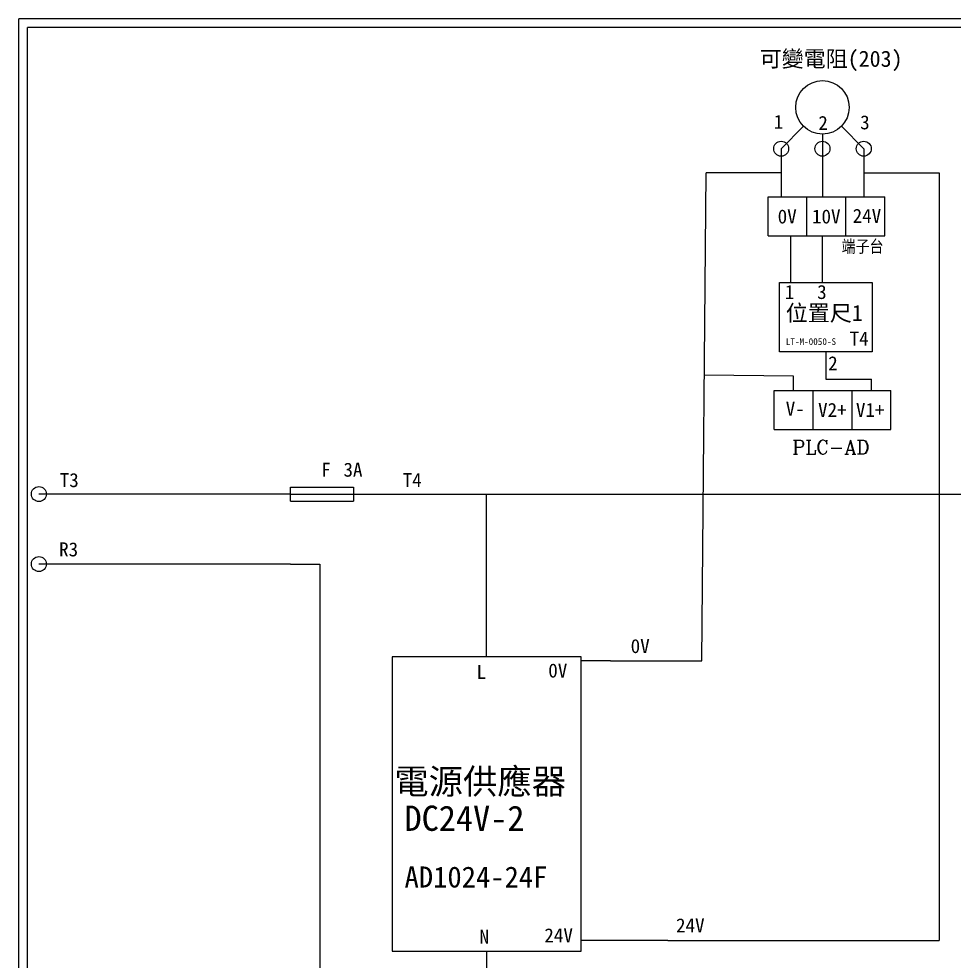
# Model space of a CAD drawing. Extents: x 10 to 297, y 3 to 207.
# Drawn here: x 10 to 143.6, y 72.4 to 207 of the extents above; entities that cross this region are included whole.
import ezdxf

# ---------------------------------------------------------------- set-up
doc = ezdxf.new("R2010")
doc.units = 0
doc.layers.get('0').update_dxf_attribs({"linetype": 'CONTINUOUS'})
doc.layers.add('標尺寸層', color=3, linetype='CONTINUOUS')
doc.styles.add('CNS', font='romanc.shx', dxfattribs={"bigfont": 'chineset.shx'})
doc.styles.add('STSL', font='kaiu.ttf')

msp = doc.modelspace()

# ---------------------------------------------------------------- linework, layer by layer
for p, q in [((297, 206.97), (10, 206.97)), ((10, 3), (10, 206.97)), ((295.75, 205.72), (11.25, 205.72)), ((11.25, 4.25), (11.25, 205.72)), ((122.1, 191.63), (118.9, 188.43)), ((127.51, 191.63), (130.7, 188.43)), ((124.8, 190.51), (124.8, 188.43)), ((120.24, 175.98), (120.24, 169.31)), ((124.74, 175.98), (124.74, 169.31)), ((48.79, 139.12), (12.86, 139.12)), ((48.79, 139.12), (291.46, 139.12)), ((76.82, 115.86), (76.82, 139.12)), ((48.79, 129.12), (12.86, 129.12)), ((48.79, 129.12), (52.98, 129.12)), ((52.98, 129.12), (52.98, 48.91)), ((90.32, 115.86), (63.32, 115.86)), ((63.32, 115.86), (63.32, 73.86)), ((90.32, 73.86), (90.32, 115.86)), ((94.52, 115.32), (90.32, 115.32)), ((102.69, 75.38), (90.32, 75.38)), ((102.69, 75.38), (130.7, 75.38)), ((63.32, 73.86), (90.32, 73.86)), ((76.82, 73.86), (76.82, 48.91))]:
    msp.add_line(p, q)
msp.add_lwpolyline([(118.64, 169.31), (131.89, 169.31), (131.89, 159.43), (118.64, 159.43)], close=True)
for centre, radius in [((124.8, 194.33), 3.82), ((118.9, 188.43), 1.07), ((124.8, 188.43), 1.07), ((130.7, 188.43), 1.07), ((12.86, 139.12), 1.07), ((12.86, 129.12), 1.07)]:
    msp.add_circle(centre, radius)
at = {"layer": '標尺寸層', "color": 7}
for p, q in [((118.9, 188.43), (118.9, 181.54)), ((124.8, 188.43), (124.8, 181.54)), ((130.7, 188.43), (130.7, 181.54)), ((107.55, 115.32), (108.17, 184.99)), ((118.9, 184.99), (108.17, 184.99)), ((130.7, 184.99), (141.48, 184.99)), ((141.48, 184.99), (141.48, 75.38)), ((117.02, 175.98), (117.02, 181.54)), ((117.02, 181.54), (122.58, 181.54)), ((122.58, 175.98), (122.58, 181.54)), ((122.58, 175.98), (122.58, 181.54)), ((122.58, 181.54), (128.15, 181.54)), ((128.15, 175.98), (128.15, 181.54)), ((128.15, 175.98), (128.15, 181.54)), ((128.15, 181.54), (133.72, 181.54)), ((133.72, 175.98), (133.72, 181.54)), ((133.72, 175.98), (133.72, 181.54)), ((117.02, 175.98), (122.58, 175.98)), ((122.58, 175.98), (128.15, 175.98)), ((128.15, 175.98), (133.72, 175.98)), ((125.27, 159.43), (125.27, 155.52)), ((120.67, 155.97), (107.91, 156.08)), ((120.67, 153.92), (120.67, 155.97)), ((125.27, 155.52), (131.81, 155.52)), ((131.81, 153.92), (131.81, 155.52)), ((117.89, 148.35), (117.89, 153.92)), ((117.89, 153.92), (123.46, 153.92)), ((123.46, 148.35), (123.46, 153.92)), ((123.46, 148.35), (123.46, 153.92)), ((123.46, 153.92), (129.02, 153.92)), ((129.02, 148.35), (129.02, 153.92)), ((129.02, 148.35), (129.02, 153.92)), ((129.02, 153.92), (134.59, 153.92)), ((134.59, 148.35), (134.59, 153.92)), ((134.59, 148.35), (134.59, 153.92)), ((117.89, 148.35), (123.46, 148.35)), ((123.46, 148.35), (129.02, 148.35)), ((129.02, 148.35), (134.59, 148.35)), ((48.79, 138.12), (48.79, 140.12)), ((48.79, 140.12), (57.79, 140.12)), ((57.79, 140.12), (57.79, 138.12)), ((48.79, 138.12), (57.79, 138.12)), ((94.52, 115.32), (107.55, 115.32)), ((130.7, 75.38), (141.48, 75.38))]:
    msp.add_line(p, q, dxfattribs=at)

# ---------------------------------------------------------------- texts
at = {"style": 'STSL'}
for s, height, p in [('可變電阻(203)', 2.304, (115.83, 200.12)), ('1', 2, (117.85, 191.27)), ('2', 2, (124.21, 191.11)), ('3', 2, (130.18, 191.19)), ('0V', 2, (118.4, 177.75)), ('10V', 2, (123.3, 177.75)), ('24V', 2, (129.11, 177.84)), ('1', 2, (119.43, 166.97)), ('3', 2, (124.04, 166.97)), ('位置尺1', 2.304, (119.56, 163.82)), ('T4', 2, (128.68, 160.32)), ('LT-M-0050-S', 0.96, (119.56, 160.41)), ('2', 2, (125.62, 156.79)), ('V-', 2, (119.55, 150.32)), ('V2+', 2, (124.17, 150.13)), ('V1+', 2, (129.58, 150.13)), ('F', 2, (53.21, 141.6)), ('3A', 2, (56.37, 141.6)), ('T3', 2, (15.84, 140.11)), ('T4', 2, (64.83, 140.11)), ('R3', 2, (15.75, 130.22)), ('0V', 2, (97.4, 116.41)), ('L', 2, (75.39, 112.72)), ('0V', 2, (85.63, 112.92)), ('電源供應器', 3.6, (63.63, 96.28)), ('DC24V-2', 3.6, (65.09, 91.03)), ('AD1024-24F', 3, (65.1, 82.94)), ('24V', 2, (103.88, 76.53)), ('N', 2, (75.81, 74.91)), ('24V', 2, (85.07, 75.11))]:
    msp.add_text(s, height=height, dxfattribs=at).set_placement(p)
at = {"char_height": 2, "attachment_point": 1, "style": 'CNS'}
for s, insert in [('端子台', (127.53, 175.41)), ('PLC-AD', (120.47, 146.82))]:
    msp.add_mtext_dynamic_manual_height_columns(s, width=21.816, gutter_width=32.5, heights=[0], dxfattribs=dict(at, insert=insert))

doc.saveas('drawing.dxf')
